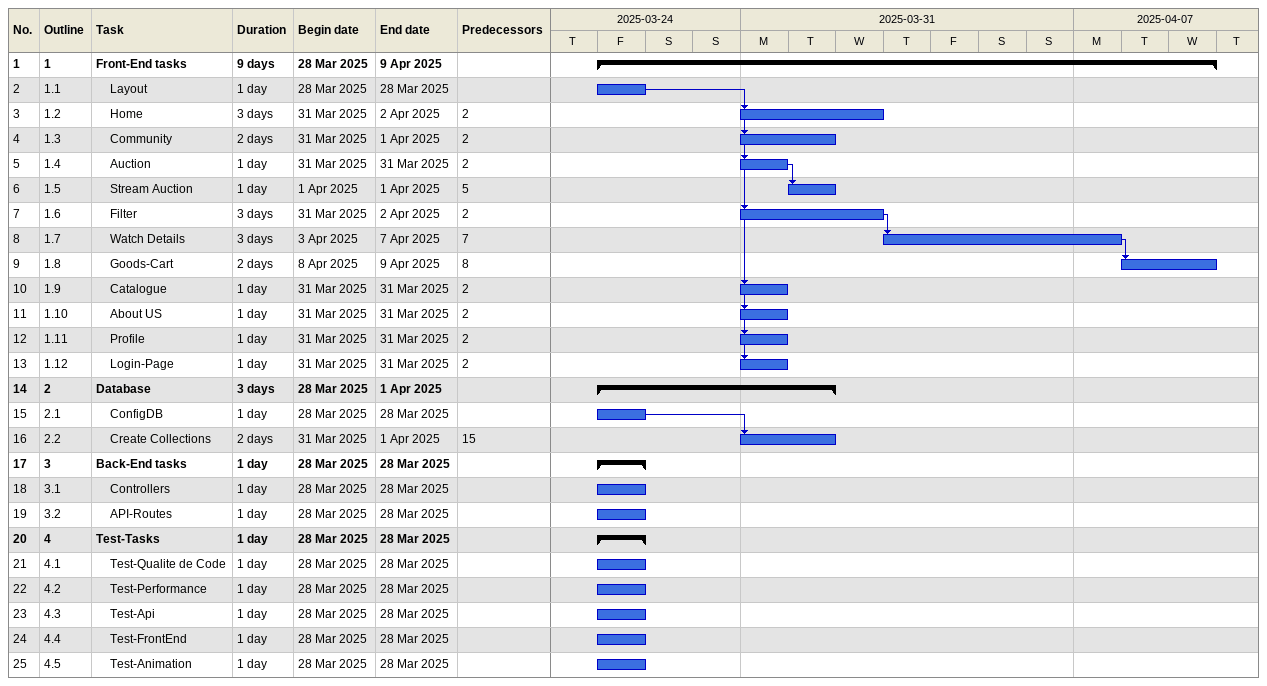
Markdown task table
| ID | WBS | Task | Duration | Start | Finish | Predecessors |
|---|---|---|---|---|---|---|
| 1 | 1 | **Front-End tasks** | 9d | 2025-03-28 | 2025-04-09 |  |
| 2 | 1.1 | Layout | 1d | 2025-03-28 | 2025-03-28 |  |
| 3 | 1.2 | Home | 3d | 2025-03-31 | 2025-04-02 | 2 |
| 4 | 1.3 | Community | 2d | 2025-03-31 | 2025-04-01 | 2 |
| 5 | 1.4 | Auction | 1d | 2025-03-31 | 2025-03-31 | 2 |
| 6 | 1.5 | Stream Auction | 1d | 2025-04-01 | 2025-04-01 | 5 |
| 7 | 1.6 | Filter | 3d | 2025-03-31 | 2025-04-02 | 2 |
| 8 | 1.7 | Watch Details | 3d | 2025-04-03 | 2025-04-07 | 7 |
| 9 | 1.8 | Goods-Cart | 2d | 2025-04-08 | 2025-04-09 | 8 |
| 10 | 1.9 | Catalogue | 1d | 2025-03-31 | 2025-03-31 | 2 |
| 11 | 1.10 | About US | 1d | 2025-03-31 | 2025-03-31 | 2 |
| 12 | 1.11 | Profile | 1d | 2025-03-31 | 2025-03-31 | 2 |
| 13 | 1.12 | Login-Page | 1d | 2025-03-31 | 2025-03-31 | 2 |
| 14 | 2 | **Database** | 3d | 2025-03-28 | 2025-04-01 |  |
| 15 | 2.1 | ConfigDB | 1d | 2025-03-28 | 2025-03-28 |  |
| 16 | 2.2 | Create Collections | 2d | 2025-03-31 | 2025-04-01 | 15 |
| 17 | 3 | **Back-End tasks** | 1d | 2025-03-28 | 2025-03-28 |  |
| 18 | 3.1 | Controllers | 1d | 2025-03-28 | 2025-03-28 |  |
| 19 | 3.2 | API-Routes | 1d | 2025-03-28 | 2025-03-28 |  |
| 20 | 4 | **Test-Tasks** | 1d | 2025-03-28 | 2025-03-28 |  |
| 21 | 4.1 | Test-Qualite de Code | 1d | 2025-03-28 | 2025-03-28 |  |
| 22 | 4.2 | Test-Performance | 1d | 2025-03-28 | 2025-03-28 |  |
| 23 | 4.3 | Test-Api | 1d | 2025-03-28 | 2025-03-28 |  |
| 24 | 4.4 | Test-FrontEnd | 1d | 2025-03-28 | 2025-03-28 |  |
| 25 | 4.5 | Test-Animation | 1d | 2025-03-28 | 2025-03-28 |  |
